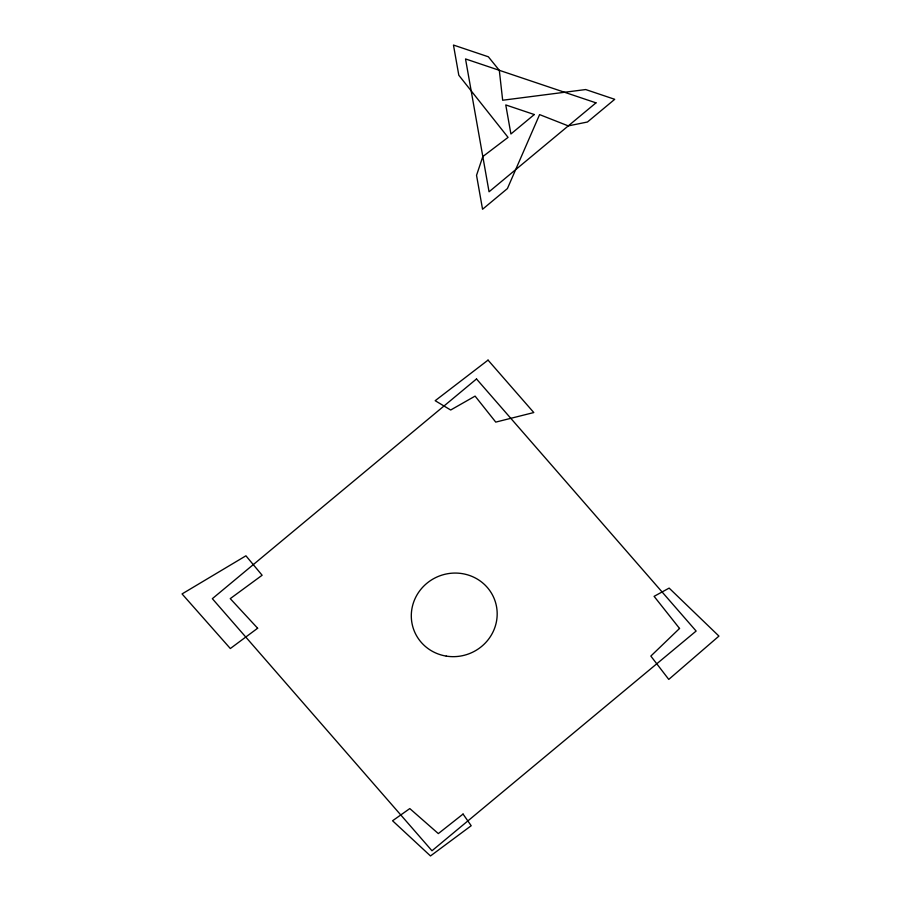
<?xml version="1.0" encoding="UTF-8"?>
<svg xmlns="http://www.w3.org/2000/svg" width="901" height="901" viewBox="0 0 901 901"><rect width="100%" height="100%" fill="white"/><g stroke="black" fill="none" stroke-linecap="round" stroke-linejoin="round"><path stroke-width="1.35" d="M482.812 156.571L476.539 175.312L482.553 209.257L507.409 188.579L539.598 114.607L568.272 125.892L587.452 122.007L614.73 99.313L585.706 89.548L502.668 100.236L499.3 70.312L488.342 56.786L453.462 45.05L458.812 75.245L508.063 137.38L482.812 156.571M679.545 628.459L650.837 656.074L668.767 679.41L718.942 636.095L669.139 588.105L654.092 596.349L679.545 628.459M534.293 114.54L510.912 133.99L505.765 104.933L534.293 114.54M595.989 102.849L489.052 191.789L465.524 58.937L595.989 102.849M476.505 378.961L212.343 598.681L431.984 850.769L696.135 631.049L476.505 378.961M463.058 814.065L438.325 833.594L409.797 808.58L392.566 820.766L430.487 855.95L471.2 825.733L463.058 814.065M488.049 360.118L435.183 400.697L450.68 410.011L475.097 396.113L495.753 422.107L533.797 412.545L488.049 360.118M257.641 628.234L230.329 648.529L182.058 593.928L245.928 555.804L262.123 575.243L230.251 598.636L257.641 628.234M446.254 656.108A43.124 41.615 -20.4 0 0 494.773 600.145A43.124 41.615 -20.4 0 0 421.691 588.342A43.124 41.615 -20.4 0 0 446.254 656.108"/></g></svg>
